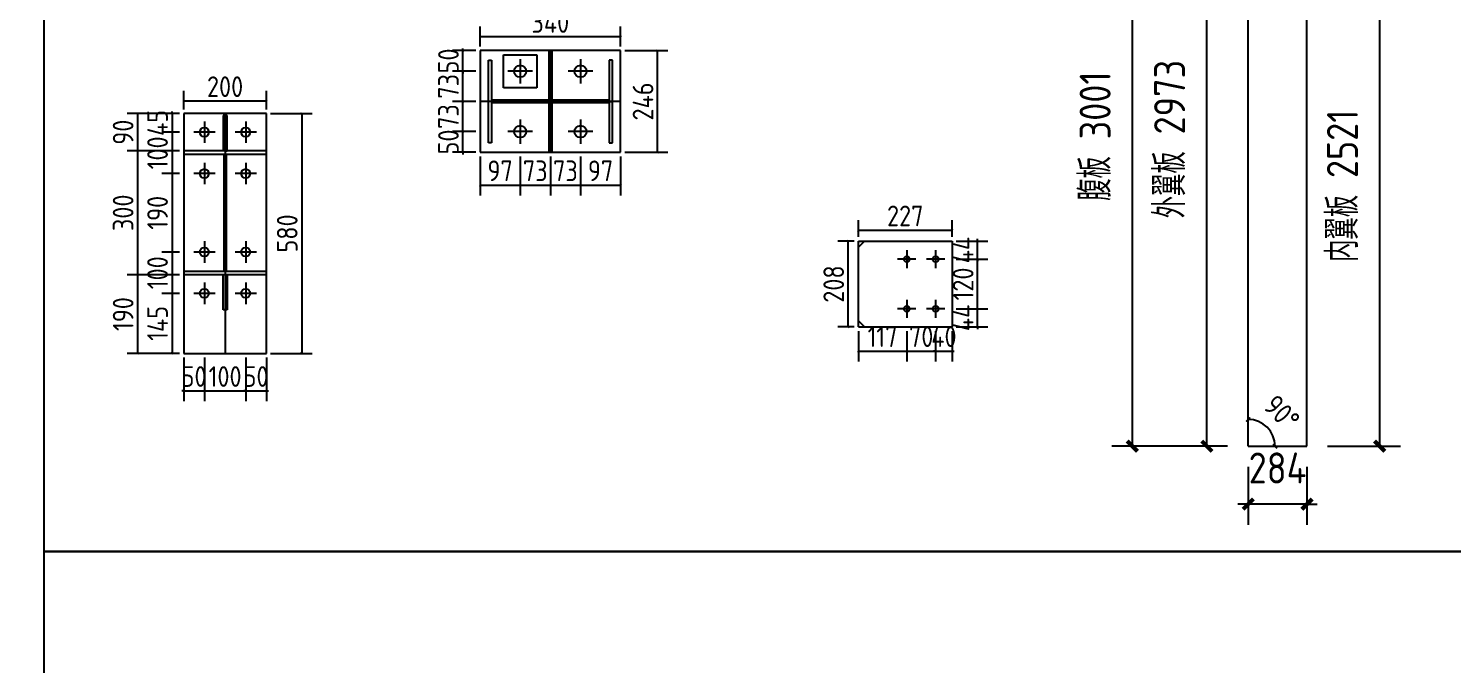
# Model space of a CAD drawing. Extents: x 533809 to 747315, y -17138 to 180511.
# Drawn here: x 640314 to 647204, y 129315 to 132392 of the extents above; entities that cross this region are included whole.
import ezdxf

# ---------------------------------------------------------------- set-up
doc = ezdxf.new("R2010")
doc.units = 0
doc.header["$LTSCALE"] = 1000
doc.header["$MEASUREMENT"] = 0
doc.layers.add('AXIS', color=3, linetype='Continuous')
doc.layers.add('DOTE', color=1, linetype='Continuous')
doc.styles.get("Standard").update_dxf_attribs({"font": 'gbenor.shx', "bigfont": 'gbcbig.shx'})
doc.dimstyles.get("Standard").update_dxf_attribs({"dimscale": 100, "dimtxt": 3.5, "dimasz": 1, "dimexe": 2.5, "dimexo": 3, "dimgap": 1.5, "dimtad": 1, "dimdec": 0, "dimzin": 0, "dimdsep": 46, "dimtxsty": 'Standard', "dimblk": 'ARCHTICK', "dimcen": 0.09, "dimadec": 0, "dimazin": 0, "dimtfac": 1, "dimtdec": 0, "dimtix": 1, "dimtmove": 2, "dimatfit": 3, "dimfxl": 1, "dimtolj": 1, "dimtzin": 0, "dimarcsym": 0})

# ---------------------------------------------------------------- blocks, each defined once
blk = doc.blocks.new('_ArchTick')
at = {"color": 0, "linetype": 'ByBlock', "const_width": 0.4}
blk.add_lwpolyline([(-0.5, -0.5), (0.5, 0.5)], dxfattribs=at)
blk = doc.blocks.new('*D619')
at = {"color": 3, "lineweight": -2}
for p, q in [((641045, 131980.4), (640958.2, 131980.4)), ((641008.2, 131980.4), (641008.2, 131990.4)), ((641008.2, 131980.4), (641008.2, 131890.4)), ((641045, 131890.4), (640958.2, 131890.4)), ((641008.2, 131890.4), (641008.2, 131880.4))]:
    blk.add_line(p, q, dxfattribs=at)
at = {"layer": 'Defpoints', "color": 0}
for p in [(641065, 131980.4), (641008.2, 131890.4), (641065, 131890.4)]:
    blk.add_point(p, dxfattribs=at)
at = {"color": 3, "lineweight": -2, "xscale": 10, "yscale": 10, "zscale": 10}
for p, rotation in [((641008.2, 131980.4), 270), ((641008.2, 131890.4), 90)]:
    blk.add_blockref('_ArchTick', p, dxfattribs=dict(at, rotation=rotation))
at = {"color": 0, "insert": (640938.2, 131935.4), "char_height": 100, "attachment_point": 5, "rotation": 90}
blk.add_mtext('\\A1;45', dxfattribs=at)
blk = doc.blocks.new('*D595')
at = {"color": 3, "lineweight": -2}
for p, q in [((641045, 131890.4), (640958.2, 131890.4)), ((641008.2, 131890.4), (641008.2, 131690.4)), ((641045, 131690.4), (640958.2, 131690.4))]:
    blk.add_line(p, q, dxfattribs=at)
at = {"layer": 'Defpoints', "color": 0}
for p in [(641065, 131890.4), (641008.2, 131690.4), (641065, 131690.4)]:
    blk.add_point(p, dxfattribs=at)
at = {"color": 3, "lineweight": -2, "xscale": 10, "yscale": 10, "zscale": 10}
for p, rotation in [((641008.2, 131890.4), 90), ((641008.2, 131690.4), 270)]:
    blk.add_blockref('_ArchTick', p, dxfattribs=dict(at, rotation=rotation))
at = {"color": 0, "insert": (640938.2, 131790.4), "char_height": 100, "attachment_point": 5, "rotation": 90}
blk.add_mtext('\\A1;100', dxfattribs=at)
blk = doc.blocks.new('*D596')
at = {"color": 3, "lineweight": -2}
for p, q in [((641045, 131690.4), (640958.2, 131690.4)), ((641008.2, 131690.4), (641008.2, 131310.4)), ((641045, 131310.4), (640958.2, 131310.4))]:
    blk.add_line(p, q, dxfattribs=at)
at = {"layer": 'Defpoints', "color": 0}
for p in [(641065, 131690.4), (641008.2, 131310.4), (641065, 131310.4)]:
    blk.add_point(p, dxfattribs=at)
at = {"color": 3, "lineweight": -2, "xscale": 10, "yscale": 10, "zscale": 10}
for p, rotation in [((641008.2, 131690.4), 90), ((641008.2, 131310.4), 270)]:
    blk.add_blockref('_ArchTick', p, dxfattribs=dict(at, rotation=rotation))
at = {"color": 0, "insert": (640938.2, 131500.4), "char_height": 100, "attachment_point": 5, "rotation": 90}
blk.add_mtext('\\A1;190', dxfattribs=at)
blk = doc.blocks.new('*D597')
at = {"color": 3, "lineweight": -2}
for p, q in [((641045, 131310.4), (640958.2, 131310.4)), ((641008.2, 131310.4), (641008.2, 131110.4)), ((641045, 131110.4), (640958.2, 131110.4))]:
    blk.add_line(p, q, dxfattribs=at)
at = {"layer": 'Defpoints', "color": 0}
for p in [(641065, 131310.4), (641008.2, 131110.4), (641065, 131110.4)]:
    blk.add_point(p, dxfattribs=at)
at = {"color": 3, "lineweight": -2, "xscale": 10, "yscale": 10, "zscale": 10}
for p, rotation in [((641008.2, 131310.4), 90), ((641008.2, 131110.4), 270)]:
    blk.add_blockref('_ArchTick', p, dxfattribs=dict(at, rotation=rotation))
at = {"color": 0, "insert": (640938.2, 131210.4), "char_height": 100, "attachment_point": 5, "rotation": 90}
blk.add_mtext('\\A1;100', dxfattribs=at)
blk = doc.blocks.new('*D620')
at = {"color": 3, "lineweight": -2}
for p, q in [((641045, 131110.4), (640958.2, 131110.4)), ((641008.2, 131110.4), (641008.2, 130820.4)), ((641045, 130820.4), (640958.2, 130820.4))]:
    blk.add_line(p, q, dxfattribs=at)
at = {"layer": 'Defpoints', "color": 0}
for p in [(641065, 131110.4), (641008.2, 130820.4), (641065, 130820.4)]:
    blk.add_point(p, dxfattribs=at)
at = {"color": 3, "lineweight": -2, "xscale": 10, "yscale": 10, "zscale": 10}
for p, rotation in [((641008.2, 131110.4), 90), ((641008.2, 130820.4), 270)]:
    blk.add_blockref('_ArchTick', p, dxfattribs=dict(at, rotation=rotation))
at = {"color": 0, "insert": (640938.2, 130965.4), "char_height": 100, "attachment_point": 5, "rotation": 90}
blk.add_mtext('\\A1;145', dxfattribs=at)
blk = doc.blocks.new('*D598')
at = {"color": 3, "lineweight": -2}
for p, q in [((641065, 130800.4), (641065, 130588.3)), ((641165, 130800.4), (641165, 130588.3)), ((641065, 130638.3), (641055, 130638.3)), ((641065, 130638.3), (641165, 130638.3)), ((641165, 130638.3), (641175, 130638.3))]:
    blk.add_line(p, q, dxfattribs=at)
at = {"layer": 'Defpoints', "color": 0}
for p in [(641065, 130820.4), (641165, 130820.4), (641165, 130638.3)]:
    blk.add_point(p, dxfattribs=at)
at = {"color": 3, "lineweight": -2, "xscale": 10, "yscale": 10, "zscale": 10}
blk.add_blockref('_ArchTick', (641065, 130638.3), dxfattribs=at)
at = {"color": 3, "lineweight": -2, "xscale": 10, "yscale": 10, "zscale": 10, "rotation": 180}
blk.add_blockref('_ArchTick', (641165, 130638.3), dxfattribs=at)
at = {"color": 0, "insert": (641115, 130708.3), "char_height": 100, "attachment_point": 5}
blk.add_mtext('\\A1;50', dxfattribs=at)
blk = doc.blocks.new('*D599')
at = {"color": 3, "lineweight": -2}
for p, q in [((641165, 130800.4), (641165, 130588.3)), ((641365, 130800.4), (641365, 130588.3)), ((641165, 130638.3), (641365, 130638.3))]:
    blk.add_line(p, q, dxfattribs=at)
at = {"layer": 'Defpoints', "color": 0}
for p in [(641165, 130820.4), (641365, 130820.4), (641365, 130638.3)]:
    blk.add_point(p, dxfattribs=at)
at = {"color": 3, "lineweight": -2, "xscale": 10, "yscale": 10, "zscale": 10, "rotation": 180}
blk.add_blockref('_ArchTick', (641165, 130638.3), dxfattribs=at)
at = {"color": 3, "lineweight": -2, "xscale": 10, "yscale": 10, "zscale": 10}
blk.add_blockref('_ArchTick', (641365, 130638.3), dxfattribs=at)
at = {"color": 0, "insert": (641265, 130708.3), "char_height": 100, "attachment_point": 5}
blk.add_mtext('\\A1;100', dxfattribs=at)
blk = doc.blocks.new('*D621')
at = {"color": 3, "lineweight": -2}
for p, q in [((641365, 130800.4), (641365, 130588.3)), ((641465, 130800.4), (641465, 130588.3)), ((641365, 130638.3), (641355, 130638.3)), ((641365, 130638.3), (641465, 130638.3)), ((641465, 130638.3), (641475, 130638.3))]:
    blk.add_line(p, q, dxfattribs=at)
at = {"layer": 'Defpoints', "color": 0}
for p in [(641365, 130820.4), (641465, 130820.4), (641465, 130638.3)]:
    blk.add_point(p, dxfattribs=at)
at = {"color": 3, "lineweight": -2, "xscale": 10, "yscale": 10, "zscale": 10}
blk.add_blockref('_ArchTick', (641365, 130638.3), dxfattribs=at)
at = {"color": 3, "lineweight": -2, "xscale": 10, "yscale": 10, "zscale": 10, "rotation": 180}
blk.add_blockref('_ArchTick', (641465, 130638.3), dxfattribs=at)
at = {"color": 0, "insert": (641415, 130708.3), "char_height": 100, "attachment_point": 5}
blk.add_mtext('\\A1;50', dxfattribs=at)
blk = doc.blocks.new('*D622')
at = {"color": 3, "lineweight": -2}
for p, q in [((641045, 131980.4), (640791.7, 131980.4)), ((640841.7, 131980.4), (640841.7, 131800.4)), ((641045, 131800.4), (640791.7, 131800.4))]:
    blk.add_line(p, q, dxfattribs=at)
at = {"layer": 'Defpoints', "color": 0}
for p in [(641065, 131980.4), (640841.7, 131800.4), (641065, 131800.4)]:
    blk.add_point(p, dxfattribs=at)
at = {"color": 3, "lineweight": -2, "xscale": 10, "yscale": 10, "zscale": 10}
for p, rotation in [((640841.7, 131980.4), 90), ((640841.7, 131800.4), 270)]:
    blk.add_blockref('_ArchTick', p, dxfattribs=dict(at, rotation=rotation))
at = {"color": 0, "insert": (640771.7, 131890.4), "char_height": 100, "attachment_point": 5, "rotation": 90}
blk.add_mtext('\\A1;90', dxfattribs=at)
blk = doc.blocks.new('*D623')
at = {"color": 3, "lineweight": -2}
for p, q in [((641045, 131800.4), (640791.7, 131800.4)), ((640841.7, 131800.4), (640841.7, 131200.4)), ((641045, 131200.4), (640791.7, 131200.4))]:
    blk.add_line(p, q, dxfattribs=at)
at = {"layer": 'Defpoints', "color": 0}
for p in [(641065, 131800.4), (640841.7, 131200.4), (641065, 131200.4)]:
    blk.add_point(p, dxfattribs=at)
at = {"color": 3, "lineweight": -2, "xscale": 10, "yscale": 10, "zscale": 10}
for p, rotation in [((640841.7, 131800.4), 90), ((640841.7, 131200.4), 270)]:
    blk.add_blockref('_ArchTick', p, dxfattribs=dict(at, rotation=rotation))
at = {"color": 0, "insert": (640771.7, 131500.4), "char_height": 100, "attachment_point": 5, "rotation": 90}
blk.add_mtext('\\A1;300', dxfattribs=at)
blk = doc.blocks.new('*D624')
at = {"color": 3, "lineweight": -2}
for p, q in [((641045, 131200.4), (640791.7, 131200.4)), ((640841.7, 131200.4), (640841.7, 130820.4)), ((641045, 130820.4), (640791.7, 130820.4))]:
    blk.add_line(p, q, dxfattribs=at)
at = {"layer": 'Defpoints', "color": 0}
for p in [(641065, 131200.4), (640841.7, 130820.4), (641065, 130820.4)]:
    blk.add_point(p, dxfattribs=at)
at = {"color": 3, "lineweight": -2, "xscale": 10, "yscale": 10, "zscale": 10}
for p, rotation in [((640841.7, 131200.4), 90), ((640841.7, 130820.4), 270)]:
    blk.add_blockref('_ArchTick', p, dxfattribs=dict(at, rotation=rotation))
at = {"color": 0, "insert": (640771.7, 131010.4), "char_height": 100, "attachment_point": 5, "rotation": 90}
blk.add_mtext('\\A1;190', dxfattribs=at)
blk = doc.blocks.new('*D625')
at = {"color": 3, "lineweight": -2}
for p, q in [((641485, 131980.4), (641685.7, 131980.4)), ((641635.7, 131980.4), (641635.7, 130820.4)), ((641485, 130820.4), (641685.7, 130820.4))]:
    blk.add_line(p, q, dxfattribs=at)
at = {"layer": 'Defpoints', "color": 0}
for p in [(641465, 131980.4), (641465, 130820.4), (641635.7, 130820.4)]:
    blk.add_point(p, dxfattribs=at)
at = {"color": 3, "lineweight": -2, "xscale": 10, "yscale": 10, "zscale": 10}
for p, rotation in [((641635.7, 131980.4), 90), ((641635.7, 130820.4), 270)]:
    blk.add_blockref('_ArchTick', p, dxfattribs=dict(at, rotation=rotation))
at = {"color": 0, "insert": (641565.7, 131400.4), "char_height": 100, "attachment_point": 5, "rotation": 90}
blk.add_mtext('\\A1;580', dxfattribs=at)
blk = doc.blocks.new('*D626')
at = {"color": 3, "lineweight": -2}
for p, q in [((641065, 132000.4), (641065, 132090.5)), ((641465, 132000.4), (641465, 132090.5)), ((641465, 132040.5), (641065, 132040.5))]:
    blk.add_line(p, q, dxfattribs=at)
at = {"layer": 'Defpoints', "color": 0}
for p in [(641065, 132040.5), (641065, 131980.4), (641465, 131980.4)]:
    blk.add_point(p, dxfattribs=at)
at = {"color": 3, "lineweight": -2, "xscale": 10, "yscale": 10, "zscale": 10, "rotation": 180}
blk.add_blockref('_ArchTick', (641065, 132040.5), dxfattribs=at)
at = {"color": 3, "lineweight": -2, "xscale": 10, "yscale": 10, "zscale": 10}
blk.add_blockref('_ArchTick', (641465, 132040.5), dxfattribs=at)
at = {"color": 0, "insert": (641265, 132110.5), "char_height": 100, "attachment_point": 5}
blk.add_mtext('\\A1;200', dxfattribs=at)
blk = doc.blocks.new('*D627')
at = {"color": 3, "lineweight": -2}
for p, q in [((642498.7, 131773), (642498.7, 131583.6)), ((642692.7, 131773), (642692.7, 131583.6)), ((642498.7, 131633.6), (642692.7, 131633.6))]:
    blk.add_line(p, q, dxfattribs=at)
at = {"layer": 'Defpoints', "color": 0}
for p in [(642498.7, 131793), (642692.7, 131793), (642692.7, 131633.6)]:
    blk.add_point(p, dxfattribs=at)
at = {"color": 3, "lineweight": -2, "xscale": 10, "yscale": 10, "zscale": 10, "rotation": 180}
blk.add_blockref('_ArchTick', (642498.7, 131633.6), dxfattribs=at)
at = {"color": 3, "lineweight": -2, "xscale": 10, "yscale": 10, "zscale": 10}
blk.add_blockref('_ArchTick', (642692.7, 131633.6), dxfattribs=at)
at = {"color": 0, "insert": (642595.7, 131703.6), "char_height": 100, "attachment_point": 5}
blk.add_mtext('\\A1;97', dxfattribs=at)
blk = doc.blocks.new('*D628')
at = {"color": 3, "lineweight": -2}
for p, q in [((642692.7, 131773), (642692.7, 131583.6)), ((642838.7, 131773), (642838.7, 131583.6)), ((642692.7, 131633.6), (642838.7, 131633.6))]:
    blk.add_line(p, q, dxfattribs=at)
at = {"layer": 'Defpoints', "color": 0}
for p in [(642692.7, 131793), (642838.7, 131793), (642838.7, 131633.6)]:
    blk.add_point(p, dxfattribs=at)
at = {"color": 3, "lineweight": -2, "xscale": 10, "yscale": 10, "zscale": 10, "rotation": 180}
blk.add_blockref('_ArchTick', (642692.7, 131633.6), dxfattribs=at)
at = {"color": 3, "lineweight": -2, "xscale": 10, "yscale": 10, "zscale": 10}
blk.add_blockref('_ArchTick', (642838.7, 131633.6), dxfattribs=at)
at = {"color": 0, "insert": (642765.7, 131703.6), "char_height": 100, "attachment_point": 5}
blk.add_mtext('\\A1;73', dxfattribs=at)
blk = doc.blocks.new('*D629')
at = {"color": 3, "lineweight": -2}
for p, q in [((642838.7, 131773), (642838.7, 131583.6)), ((642984.7, 131773), (642984.7, 131583.6)), ((642838.7, 131633.6), (642984.7, 131633.6))]:
    blk.add_line(p, q, dxfattribs=at)
at = {"layer": 'Defpoints', "color": 0}
for p in [(642838.7, 131793), (642984.7, 131793), (642984.7, 131633.6)]:
    blk.add_point(p, dxfattribs=at)
at = {"color": 3, "lineweight": -2, "xscale": 10, "yscale": 10, "zscale": 10, "rotation": 180}
blk.add_blockref('_ArchTick', (642838.7, 131633.6), dxfattribs=at)
at = {"color": 3, "lineweight": -2, "xscale": 10, "yscale": 10, "zscale": 10}
blk.add_blockref('_ArchTick', (642984.7, 131633.6), dxfattribs=at)
at = {"color": 0, "insert": (642911.7, 131703.6), "char_height": 100, "attachment_point": 5}
blk.add_mtext('\\A1;73', dxfattribs=at)
blk = doc.blocks.new('*D630')
at = {"color": 3, "lineweight": -2}
for p, q in [((642984.7, 131773), (642984.7, 131583.6)), ((643178.7, 131773), (643178.7, 131583.6)), ((642984.7, 131633.6), (643178.7, 131633.6))]:
    blk.add_line(p, q, dxfattribs=at)
at = {"layer": 'Defpoints', "color": 0}
for p in [(642984.7, 131793), (643178.7, 131793), (643178.7, 131633.6)]:
    blk.add_point(p, dxfattribs=at)
at = {"color": 3, "lineweight": -2, "xscale": 10, "yscale": 10, "zscale": 10, "rotation": 180}
blk.add_blockref('_ArchTick', (642984.7, 131633.6), dxfattribs=at)
at = {"color": 3, "lineweight": -2, "xscale": 10, "yscale": 10, "zscale": 10}
blk.add_blockref('_ArchTick', (643178.7, 131633.6), dxfattribs=at)
at = {"color": 0, "insert": (643081.7, 131703.6), "char_height": 100, "attachment_point": 5}
blk.add_mtext('\\A1;97', dxfattribs=at)
blk = doc.blocks.new('*D601')
at = {"color": 3, "lineweight": -2}
for p, q in [((642478.7, 131893), (642365.8, 131893)), ((642415.8, 131893), (642415.8, 131903)), ((642415.8, 131793), (642415.8, 131893)), ((642478.7, 131793), (642365.8, 131793)), ((642415.8, 131793), (642415.8, 131783))]:
    blk.add_line(p, q, dxfattribs=at)
at = {"layer": 'Defpoints', "color": 0}
for p in [(642415.8, 131893), (642498.7, 131893), (642498.7, 131793)]:
    blk.add_point(p, dxfattribs=at)
at = {"color": 3, "lineweight": -2, "xscale": 10, "yscale": 10, "zscale": 10}
for p, rotation in [((642415.8, 131893), 270), ((642415.8, 131793), 90)]:
    blk.add_blockref('_ArchTick', p, dxfattribs=dict(at, rotation=rotation))
at = {"color": 0, "insert": (642345.8, 131843), "char_height": 100, "attachment_point": 5, "rotation": 90}
blk.add_mtext('\\A1;50', dxfattribs=at)
blk = doc.blocks.new('*D631')
at = {"color": 3, "lineweight": -2}
for p, q in [((642478.7, 132039), (642365.8, 132039)), ((642415.8, 131893), (642415.8, 132039)), ((642478.7, 131893), (642365.8, 131893))]:
    blk.add_line(p, q, dxfattribs=at)
at = {"layer": 'Defpoints', "color": 0}
for p in [(642415.8, 132039), (642498.7, 132039), (642498.7, 131893)]:
    blk.add_point(p, dxfattribs=at)
at = {"color": 3, "lineweight": -2, "xscale": 10, "yscale": 10, "zscale": 10}
for p, rotation in [((642415.8, 132039), 90), ((642415.8, 131893), 270)]:
    blk.add_blockref('_ArchTick', p, dxfattribs=dict(at, rotation=rotation))
at = {"color": 0, "insert": (642345.8, 131966), "char_height": 100, "attachment_point": 5, "rotation": 90}
blk.add_mtext('\\A1;73', dxfattribs=at)
blk = doc.blocks.new('*D632')
at = {"color": 3, "lineweight": -2}
for p, q in [((642478.7, 132185), (642365.8, 132185)), ((642415.8, 132039), (642415.8, 132185)), ((642478.7, 132039), (642365.8, 132039))]:
    blk.add_line(p, q, dxfattribs=at)
at = {"layer": 'Defpoints', "color": 0}
for p in [(642415.8, 132185), (642498.7, 132185), (642498.7, 132039)]:
    blk.add_point(p, dxfattribs=at)
at = {"color": 3, "lineweight": -2, "xscale": 10, "yscale": 10, "zscale": 10}
for p, rotation in [((642415.8, 132185), 90), ((642415.8, 132039), 270)]:
    blk.add_blockref('_ArchTick', p, dxfattribs=dict(at, rotation=rotation))
at = {"color": 0, "insert": (642345.8, 132112), "char_height": 100, "attachment_point": 5, "rotation": 90}
blk.add_mtext('\\A1;73', dxfattribs=at)
blk = doc.blocks.new('*D633')
at = {"color": 3, "lineweight": -2}
for p, q in [((642415.8, 132285), (642415.8, 132295)), ((642478.7, 132285), (642365.8, 132285)), ((642415.8, 132185), (642415.8, 132285)), ((642478.7, 132185), (642365.8, 132185)), ((642415.8, 132185), (642415.8, 132175))]:
    blk.add_line(p, q, dxfattribs=at)
at = {"layer": 'Defpoints', "color": 0}
for p in [(642415.8, 132285), (642498.7, 132285), (642498.7, 132185)]:
    blk.add_point(p, dxfattribs=at)
at = {"color": 3, "lineweight": -2, "xscale": 10, "yscale": 10, "zscale": 10}
for p, rotation in [((642415.8, 132285), 270), ((642415.8, 132185), 90)]:
    blk.add_blockref('_ArchTick', p, dxfattribs=dict(at, rotation=rotation))
at = {"color": 0, "insert": (642345.8, 132235), "char_height": 100, "attachment_point": 5, "rotation": 90}
blk.add_mtext('\\A1;50', dxfattribs=at)
blk = doc.blocks.new('*D634')
at = {"color": 3, "lineweight": -2}
for p, q in [((642498.7, 132305), (642498.7, 132401.2)), ((643178.7, 132305), (643178.7, 132401.2)), ((643178.7, 132351.2), (642498.7, 132351.2))]:
    blk.add_line(p, q, dxfattribs=at)
at = {"layer": 'Defpoints', "color": 0}
for p in [(642498.7, 132351.2), (642498.7, 132285), (643178.7, 132285)]:
    blk.add_point(p, dxfattribs=at)
at = {"color": 3, "lineweight": -2, "xscale": 10, "yscale": 10, "zscale": 10, "rotation": 180}
blk.add_blockref('_ArchTick', (642498.7, 132351.2), dxfattribs=at)
at = {"color": 3, "lineweight": -2, "xscale": 10, "yscale": 10, "zscale": 10}
blk.add_blockref('_ArchTick', (643178.7, 132351.2), dxfattribs=at)
at = {"color": 0, "insert": (642838.7, 132421.2), "char_height": 100, "attachment_point": 5}
blk.add_mtext('\\A1;340', dxfattribs=at)
blk = doc.blocks.new('*D635')
at = {"color": 3, "lineweight": -2}
for p, q in [((643198.7, 132285), (643407.2, 132285)), ((643357.2, 131793), (643357.2, 132285)), ((643198.7, 131793), (643407.2, 131793))]:
    blk.add_line(p, q, dxfattribs=at)
at = {"layer": 'Defpoints', "color": 0}
for p in [(643178.7, 132285), (643357.2, 132285), (643178.7, 131793)]:
    blk.add_point(p, dxfattribs=at)
at = {"color": 3, "lineweight": -2, "xscale": 10, "yscale": 10, "zscale": 10}
for p, rotation in [((643357.2, 132285), 90), ((643357.2, 131793), 270)]:
    blk.add_blockref('_ArchTick', p, dxfattribs=dict(at, rotation=rotation))
at = {"color": 0, "insert": (643287.2, 132039), "char_height": 100, "attachment_point": 5, "rotation": 90}
blk.add_mtext('\\A1;246', dxfattribs=at)
blk = doc.blocks.new('*D645')
at = {"color": 3, "lineweight": -2}
for p, q in [((644329, 130927.9), (644329, 130781.1)), ((644563, 130927.9), (644563, 130781.1)), ((644329, 130831.1), (644563, 130831.1))]:
    blk.add_line(p, q, dxfattribs=at)
at = {"layer": 'Defpoints', "color": 0}
for p in [(644329, 130947.9), (644563, 130947.9), (644563, 130831.1)]:
    blk.add_point(p, dxfattribs=at)
at = {"color": 3, "lineweight": -2, "xscale": 10, "yscale": 10, "zscale": 10, "rotation": 180}
blk.add_blockref('_ArchTick', (644329, 130831.1), dxfattribs=at)
at = {"color": 3, "lineweight": -2, "xscale": 10, "yscale": 10, "zscale": 10}
blk.add_blockref('_ArchTick', (644563, 130831.1), dxfattribs=at)
at = {"color": 0, "insert": (644446, 130901.1), "char_height": 100, "attachment_point": 5}
blk.add_mtext('\\A1;117', dxfattribs=at)
blk = doc.blocks.new('*D607')
at = {"color": 3, "lineweight": -2}
for p, q in [((644563, 130927.9), (644563, 130781.1)), ((644703, 130927.9), (644703, 130781.1)), ((644563, 130831.1), (644703, 130831.1))]:
    blk.add_line(p, q, dxfattribs=at)
at = {"layer": 'Defpoints', "color": 0}
for p in [(644563, 130947.9), (644703, 130947.9), (644703, 130831.1)]:
    blk.add_point(p, dxfattribs=at)
at = {"color": 3, "lineweight": -2, "xscale": 10, "yscale": 10, "zscale": 10, "rotation": 180}
blk.add_blockref('_ArchTick', (644563, 130831.1), dxfattribs=at)
at = {"color": 3, "lineweight": -2, "xscale": 10, "yscale": 10, "zscale": 10}
blk.add_blockref('_ArchTick', (644703, 130831.1), dxfattribs=at)
at = {"color": 0, "insert": (644633, 130901.1), "char_height": 100, "attachment_point": 5}
blk.add_mtext('\\A1;70', dxfattribs=at)
blk = doc.blocks.new('*D646')
at = {"color": 3, "lineweight": -2}
for p, q in [((644703, 130927.9), (644703, 130781.1)), ((644783, 130927.9), (644783, 130781.1)), ((644703, 130831.1), (644693, 130831.1)), ((644703, 130831.1), (644783, 130831.1)), ((644783, 130831.1), (644793, 130831.1))]:
    blk.add_line(p, q, dxfattribs=at)
at = {"layer": 'Defpoints', "color": 0}
for p in [(644703, 130947.9), (644783, 130947.9), (644783, 130831.1)]:
    blk.add_point(p, dxfattribs=at)
at = {"color": 3, "lineweight": -2, "xscale": 10, "yscale": 10, "zscale": 10}
blk.add_blockref('_ArchTick', (644703, 130831.1), dxfattribs=at)
at = {"color": 3, "lineweight": -2, "xscale": 10, "yscale": 10, "zscale": 10, "rotation": 180}
blk.add_blockref('_ArchTick', (644783, 130831.1), dxfattribs=at)
at = {"color": 0, "insert": (644743, 130901.1), "char_height": 100, "attachment_point": 5}
blk.add_mtext('\\A1;40', dxfattribs=at)
blk = doc.blocks.new('*D608')
at = {"color": 3, "lineweight": -2}
for p, q in [((644803, 131035.9), (644956.1, 131035.9)), ((644906.1, 131035.9), (644906.1, 131045.9)), ((644906.1, 130947.9), (644906.1, 131035.9)), ((644803, 130947.9), (644956.1, 130947.9)), ((644906.1, 130947.9), (644906.1, 130937.9))]:
    blk.add_line(p, q, dxfattribs=at)
at = {"layer": 'Defpoints', "color": 0}
for p in [(644783, 131035.9), (644906.1, 131035.9), (644783, 130947.9)]:
    blk.add_point(p, dxfattribs=at)
at = {"color": 3, "lineweight": -2, "xscale": 10, "yscale": 10, "zscale": 10}
for p, rotation in [((644906.1, 131035.9), 270), ((644906.1, 130947.9), 90)]:
    blk.add_blockref('_ArchTick', p, dxfattribs=dict(at, rotation=rotation))
at = {"color": 0, "insert": (644836.1, 130991.9), "char_height": 100, "attachment_point": 5, "rotation": 90}
blk.add_mtext('\\A1;44', dxfattribs=at)
blk = doc.blocks.new('*D609')
at = {"color": 3, "lineweight": -2}
for p, q in [((644803, 131275.9), (644956.1, 131275.9)), ((644906.1, 131035.9), (644906.1, 131275.9)), ((644803, 131035.9), (644956.1, 131035.9))]:
    blk.add_line(p, q, dxfattribs=at)
at = {"layer": 'Defpoints', "color": 0}
for p in [(644783, 131275.9), (644906.1, 131275.9), (644783, 131035.9)]:
    blk.add_point(p, dxfattribs=at)
at = {"color": 3, "lineweight": -2, "xscale": 10, "yscale": 10, "zscale": 10}
for p, rotation in [((644906.1, 131275.9), 90), ((644906.1, 131035.9), 270)]:
    blk.add_blockref('_ArchTick', p, dxfattribs=dict(at, rotation=rotation))
at = {"color": 0, "insert": (644836.1, 131155.9), "char_height": 100, "attachment_point": 5, "rotation": 90}
blk.add_mtext('\\A1;120', dxfattribs=at)
blk = doc.blocks.new('*D647')
at = {"color": 3, "lineweight": -2}
for p, q in [((644803, 131363.9), (644956.1, 131363.9)), ((644906.1, 131363.9), (644906.1, 131373.9)), ((644906.1, 131275.9), (644906.1, 131363.9)), ((644803, 131275.9), (644956.1, 131275.9)), ((644906.1, 131275.9), (644906.1, 131265.9))]:
    blk.add_line(p, q, dxfattribs=at)
at = {"layer": 'Defpoints', "color": 0}
for p in [(644783, 131363.9), (644906.1, 131363.9), (644783, 131275.9)]:
    blk.add_point(p, dxfattribs=at)
at = {"color": 3, "lineweight": -2, "xscale": 10, "yscale": 10, "zscale": 10}
for p, rotation in [((644906.1, 131363.9), 270), ((644906.1, 131275.9), 90)]:
    blk.add_blockref('_ArchTick', p, dxfattribs=dict(at, rotation=rotation))
at = {"color": 0, "insert": (644836.1, 131319.9), "char_height": 100, "attachment_point": 5, "rotation": 90}
blk.add_mtext('\\A1;44', dxfattribs=at)
blk = doc.blocks.new('*D648')
at = {"color": 3, "lineweight": -2}
for p, q in [((644329, 131383.9), (644329, 131465.3)), ((644783, 131383.9), (644783, 131465.3)), ((644783, 131415.3), (644329, 131415.3))]:
    blk.add_line(p, q, dxfattribs=at)
at = {"layer": 'Defpoints', "color": 0}
for p in [(644329, 131415.3), (644329, 131363.9), (644783, 131363.9)]:
    blk.add_point(p, dxfattribs=at)
at = {"color": 3, "lineweight": -2, "xscale": 10, "yscale": 10, "zscale": 10, "rotation": 180}
blk.add_blockref('_ArchTick', (644329, 131415.3), dxfattribs=at)
at = {"color": 3, "lineweight": -2, "xscale": 10, "yscale": 10, "zscale": 10}
blk.add_blockref('_ArchTick', (644783, 131415.3), dxfattribs=at)
at = {"color": 0, "insert": (644556, 131485.3), "char_height": 100, "attachment_point": 5}
blk.add_mtext('\\A1;227', dxfattribs=at)
blk = doc.blocks.new('*D649')
at = {"color": 3, "lineweight": -2}
for p, q in [((644309, 131363.9), (644229.9, 131363.9)), ((644279.9, 130947.9), (644279.9, 131363.9)), ((644309, 130947.9), (644229.9, 130947.9))]:
    blk.add_line(p, q, dxfattribs=at)
at = {"layer": 'Defpoints', "color": 0}
for p in [(644279.9, 131363.9), (644329, 131363.9), (644329, 130947.9)]:
    blk.add_point(p, dxfattribs=at)
at = {"color": 3, "lineweight": -2, "xscale": 10, "yscale": 10, "zscale": 10}
for p, rotation in [((644279.9, 131363.9), 90), ((644279.9, 130947.9), 270)]:
    blk.add_blockref('_ArchTick', p, dxfattribs=dict(at, rotation=rotation))
at = {"color": 0, "insert": (644209.9, 131155.9), "char_height": 100, "attachment_point": 5, "rotation": 90}
blk.add_mtext('\\A1;208', dxfattribs=at)
blk = doc.blocks.new('*D763')
at = {"layer": 'AXIS', "color": 3, "lineweight": -2}
for p, q in [((646215.4, 130270.9), (646215.4, 129990.7)), ((646499.4, 130270.9), (646499.4, 129990.7)), ((646215.4, 130090.7), (646165.4, 130090.7)), ((646499.4, 130090.7), (646215.4, 130090.7)), ((646499.4, 130090.7), (646549.4, 130090.7))]:
    blk.add_line(p, q, dxfattribs=at)
at = {"layer": 'Defpoints', "color": 0}
for p in [(646215.4, 130370.9), (646499.4, 130370.9), (646215.4, 130090.7)]:
    blk.add_point(p, dxfattribs=at)
at = {"layer": 'AXIS', "color": 3, "lineweight": -2, "xscale": 50, "yscale": 50, "zscale": 50}
for p, rotation in [((646215.4, 130090.7), 359.9999999999941), ((646499.4, 130090.7), 179.9999999999941)]:
    blk.add_blockref('_ArchTick', p, dxfattribs=dict(at, rotation=rotation))
at = {"layer": 'AXIS', "color": 0, "insert": (646357.4, 130265.7), "char_height": 150, "attachment_point": 5}
blk.add_mtext('\\A1;284', dxfattribs=at)
blk = doc.blocks.new('*D764')
at = {"layer": 'AXIS', "color": 3, "lineweight": -2}
for p, q in [((646115.4, 133343.6), (645915.4, 133343.6)), ((646015.4, 130370.9), (646015.4, 133343.6)), ((646115.4, 130370.9), (645915.4, 130370.9))]:
    blk.add_line(p, q, dxfattribs=at)
at = {"layer": 'Defpoints', "color": 0}
for p in [(646015.4, 133343.6), (646215.4, 133343.6), (646215.4, 130370.9)]:
    blk.add_point(p, dxfattribs=at)
at = {"layer": 'AXIS', "color": 3, "lineweight": -2, "xscale": 50, "yscale": 50, "zscale": 50}
for p, rotation in [((646015.4, 133343.6), 90), ((646015.4, 130370.9), 270)]:
    blk.add_blockref('_ArchTick', p, dxfattribs=dict(at, rotation=rotation))
at = {"layer": 'AXIS', "color": 0, "insert": (645835.4, 131857.2), "char_height": 150, "attachment_point": 5, "rotation": 90}
blk.add_mtext('\\A1;外翼板 2973', dxfattribs=at)
blk = doc.blocks.new('*D761')
at = {"layer": 'AXIS', "color": 3, "lineweight": -2}
for p, q in [((646115.4, 133372), (645554.8, 133372)), ((645654.8, 130370.9), (645654.8, 133372)), ((646115.4, 130370.9), (645554.8, 130370.9))]:
    blk.add_line(p, q, dxfattribs=at)
at = {"layer": 'Defpoints', "color": 0}
for p in [(645654.8, 133372), (646215.4, 133372), (646215.4, 130370.9)]:
    blk.add_point(p, dxfattribs=at)
at = {"layer": 'AXIS', "color": 3, "lineweight": -2, "xscale": 50, "yscale": 50, "zscale": 50}
for p, rotation in [((645654.8, 133372), 90), ((645654.8, 130370.9), 270)]:
    blk.add_blockref('_ArchTick', p, dxfattribs=dict(at, rotation=rotation))
at = {"layer": 'AXIS', "color": 0, "insert": (645474.8, 131871.4), "char_height": 150, "attachment_point": 5, "rotation": 90}
blk.add_mtext('\\A1;腹板 3001', dxfattribs=at)
blk = doc.blocks.new('*D766')
at = {"layer": 'AXIS', "color": 3, "lineweight": -2}
for p, q in [((646599.4, 132891.9), (646951.5, 132891.9)), ((646851.5, 130370.9), (646851.5, 132891.9)), ((646599.4, 130370.9), (646951.5, 130370.9))]:
    blk.add_line(p, q, dxfattribs=at)
at = {"layer": 'Defpoints', "color": 0}
for p in [(646499.4, 132891.9), (646851.5, 132891.9), (646499.4, 130370.9)]:
    blk.add_point(p, dxfattribs=at)
at = {"layer": 'AXIS', "color": 3, "lineweight": -2, "xscale": 50, "yscale": 50, "zscale": 50}
for p, rotation in [((646851.5, 132891.9), 90), ((646851.5, 130370.9), 270)]:
    blk.add_blockref('_ArchTick', p, dxfattribs=dict(at, rotation=rotation))
at = {"layer": 'AXIS', "color": 0, "insert": (646671.5, 131631.4), "char_height": 150, "attachment_point": 5, "rotation": 90}
blk.add_mtext('\\A1;内翼板 2521', dxfattribs=at)
blk = doc.blocks.new('*D768')
at = {"color": 0, "lineweight": -2}
blk.add_arc((646215.4, 130370.9), 129.7, 360, 90, dxfattribs=at)
at = {"layer": 'Defpoints', "color": 0}
for p in [(646215.4, 133343.6), (646327.7, 130435.7), (646215.4, 130370.9), (646215.4, 130370.9), (646499.4, 130370.9)]:
    blk.add_point(p, dxfattribs=at)
at = {"color": 0, "lineweight": -2, "xscale": 20, "yscale": 20, "zscale": 20}
for p, rotation in [((646215.4, 130500.5), 180.0000000000002), ((646345, 130370.9), 269.9999999999804)]:
    blk.add_blockref('_ArchTick', p, dxfattribs=dict(at, rotation=rotation))
at = {"color": 0, "insert": (646377.8, 130533.3), "char_height": 100, "attachment_point": 5, "rotation": 315}
blk.add_mtext('\\A1;90°', dxfattribs=at)

msp = doc.modelspace()

# ---------------------------------------------------------------- linework, layer by layer
for p, q in [((642498.7, 132285), (642498.7, 131793)), ((643178.7, 132285), (642498.7, 132285)), ((642692.7, 132244), (642692.7, 132126)), ((642984.7, 132244), (642984.7, 132126)), ((643178.7, 131793), (643178.7, 132285)), ((642751.7, 132185), (642633.7, 132185)), ((643043.7, 132185), (642925.7, 132185)), ((642838.7, 132039), (642538.7, 132039)), ((642838.7, 132039), (643138.7, 132039)), ((641065, 131980.4), (641065, 130820.4)), ((641465, 131980.4), (641065, 131980.4)), ((641465, 130820.4), (641465, 131980.4)), ((642692.7, 131952), (642692.7, 131834)), ((642984.7, 131952), (642984.7, 131834)), ((641217, 131890.4), (641113, 131890.4)), ((641165, 131942.4), (641165, 131838.4)), ((641417, 131890.4), (641313, 131890.4)), ((641365, 131942.4), (641365, 131838.4)), ((642751.7, 131893), (642633.7, 131893)), ((643043.7, 131893), (642925.7, 131893)), ((641065, 131800.4), (641065, 131784.4)), ((641165, 131742.4), (641165, 131638.4)), ((641365, 131742.4), (641365, 131638.4)), ((642498.7, 131793), (643178.7, 131793)), ((641217, 131690.4), (641113, 131690.4)), ((641417, 131690.4), (641313, 131690.4)), ((641165, 131362.4), (641165, 131258.4)), ((641365, 131362.4), (641365, 131258.4)), ((644329, 130947.9), (644329, 131363.9)), ((644329, 131363.9), (644783, 131363.9)), ((644359, 131363.9), (644329, 131333.9)), ((644783, 131363.9), (644783, 130947.9)), ((641217, 131310.4), (641113, 131310.4)), ((641417, 131310.4), (641313, 131310.4)), ((644607, 131275.9), (644519, 131275.9)), ((644563, 131319.9), (644563, 131231.9)), ((644747, 131275.9), (644659, 131275.9)), ((644703, 131319.9), (644703, 131231.9)), ((641165, 131162.4), (641165, 131058.4)), ((641365, 131162.4), (641365, 131058.4)), ((641217, 131110.4), (641113, 131110.4)), ((641417, 131110.4), (641313, 131110.4)), ((644563, 131079.9), (644563, 130991.9)), ((644703, 131079.9), (644703, 130991.9)), ((644607, 131035.9), (644519, 131035.9)), ((644747, 131035.9), (644659, 131035.9)), ((644329, 130977.9), (644359, 130947.9)), ((644329, 130947.9), (644783, 130947.9)), ((641065, 130820.4), (641465, 130820.4)), ((646215.4, 130370.9), (646499.4, 130370.9))]:
    msp.add_line(p, q)
at = {"color": 4}
for p, q in [((642538.7, 132039), (642538.7, 132239)), ((642538.7, 132239), (642554.7, 132239)), ((642554.7, 132239), (642554.7, 131839)), ((643138.7, 132239), (643122.7, 132239)), ((643122.7, 132239), (643122.7, 131839)), ((643138.7, 132039), (643138.7, 132239)), ((642538.7, 131839), (642538.7, 132039)), ((643122.7, 132045), (642554.7, 132045)), ((643122.7, 132033), (642554.7, 132033)), ((643138.7, 131839), (643138.7, 132039)), ((642554.7, 131839), (642538.7, 131839)), ((643122.7, 131839), (643138.7, 131839)), ((641465, 131800.4), (641065, 131800.4)), ((641065, 131784.4), (641465, 131784.4)), ((641259, 131784.4), (641259, 131216.4)), ((641271, 131784.4), (641271, 131216.4)), ((641465, 131216.4), (641065, 131216.4)), ((641465, 131200.4), (641065, 131200.4))]:
    msp.add_line(p, q, dxfattribs=at)
at = {"color": 2}
for p, q in [((642612.7, 132185), (642612.7, 132265)), ((642612.7, 132265), (642772.7, 132265)), ((642772.7, 132265), (642772.7, 132105)), ((642830.7, 132285), (642830.7, 132045)), ((642846.7, 132285), (642846.7, 132045)), ((642612.7, 132105), (642612.7, 132185)), ((642772.7, 132105), (642612.7, 132105)), ((642830.7, 132033), (642830.7, 131793)), ((642846.7, 132033), (642846.7, 131793)), ((641275, 131970.4), (641255, 131970.4)), ((641255, 131970.4), (641255, 131800.4)), ((641275, 131800.4), (641275, 131970.4)), ((641265, 131800.4), (641275, 131800.4)), ((641255, 131030.4), (641255, 131200.4)), ((641275, 131200.4), (641275, 131030.4)), ((641275, 131030.4), (641255, 131030.4))]:
    msp.add_line(p, q, dxfattribs=at)
at = {"color": 1}
for p, q in [((642838.7, 132285), (642838.7, 131793)), ((643178.7, 132039), (642498.7, 132039)), ((641265, 131980.4), (641265, 130820.4))]:
    msp.add_line(p, q, dxfattribs=at)
for points in [[(595839.1, 108862.3), (640389.1, 108862.3), (640389.1, 140362.3), (595839.1, 140362.3)], [(640389.1, 138262.3), (652269.1, 138262.3), (652269.1, 129862.3), (640389.1, 129862.3)], [(640389.1, 129862.3), (652269.1, 129862.3), (652269.1, 121462.3), (640389.1, 121462.3)]]:
    msp.add_lwpolyline(points, close=True)
for centre, radius in [((642692.7, 132185), 29), ((642984.7, 132185), 29), ((641165, 131890.4), 22), ((641365, 131890.4), 22), ((642692.7, 131893), 29), ((642984.7, 131893), 29), ((641165, 131690.4), 22), ((641365, 131690.4), 22), ((641165, 131310.4), 22), ((641365, 131310.4), 22), ((644563, 131275.9), 14), ((644703, 131275.9), 14), ((641165, 131110.4), 22), ((641365, 131110.4), 22), ((644563, 131035.9), 14), ((644703, 131035.9), 14)]:
    msp.add_circle(centre, radius)
at = {"layer": 'DOTE', "color": 0}
for p, q in [((646215.4, 130370.9), (646215.4, 133343.6)), ((646499.4, 130370.9), (646499.4, 132891.9))]:
    msp.add_line(p, q, dxfattribs=at)

# ---------------------------------------------------------------- dimensions: what is measured, and where the dimension line sits
at = {"color": 1}
dim = msp.add_angular_dim_2l(base=(646327.7, 130435.7), line1=((646215.4, 130370.9), (646499.4, 130370.9)), line2=((646215.4, 130370.9), (646215.4, 133343.6)), dimstyle='Standard', override={"dimtxt": 1, "dimasz": 0.2, "dimgap": 0.5}, dxfattribs=at)
dim.commit()
dim.dimension.update_dxf_attribs({"geometry": '*D768', "text_midpoint": (646377.8, 130533.3)})
for p1, p2, distance, picture, middle in [((643178.7, 132285), (642498.7, 132285), -66.2, '*D634', (642838.7, 132421.2)), ((643178.7, 131793), (643178.7, 132285), -178.5, '*D635', (643287.2, 132039)), ((641465, 131980.4), (641065, 131980.4), -60.1, '*D626', (641265, 132110.5)), ((641465, 131980.4), (641465, 130820.4), 170.8, '*D625', (641565.7, 131400.4)), ((644783, 131363.9), (644329, 131363.9), -51.5, '*D648', (644556, 131485.3)), ((644329, 130947.9), (644329, 131363.9), 49.1, '*D649', (644209.9, 131155.9))]:
    dim = msp.add_aligned_dim(p1=p1, p2=p2, distance=distance, dimstyle='Standard', override={"dimtxt": 1, "dimasz": 0.1, "dimexe": 0.5, "dimexo": 0.2, "dimgap": 0.2, "dimlfac": 0.5, "dimclrd": 3, "dimclre": 3})
    dim.commit()
    dim.dimension.update_dxf_attribs({"geometry": picture, "text_midpoint": middle})
for base, p1, p2, picture, middle in [((642415.8, 132285), (642498.7, 132185), (642498.7, 132285), '*D633', (642345.8, 132235)), ((642415.8, 132185), (642498.7, 132039), (642498.7, 132185), '*D632', (642345.8, 132112)), ((642415.8, 132039), (642498.7, 131893), (642498.7, 132039), '*D631', (642345.8, 131966)), ((640841.7, 131800.4), (641065, 131980.4), (641065, 131800.4), '*D622', (640771.7, 131890.4)), ((641008.2, 131890.4), (641065, 131980.4), (641065, 131890.4), '*D619', (640938.2, 131935.4)), ((641008.2, 131690.4), (641065, 131890.4), (641065, 131690.4), '*D595', (640938.2, 131790.4)), ((642415.8, 131893), (642498.7, 131793), (642498.7, 131893), '*D601', (642345.8, 131843)), ((640841.7, 131200.4), (641065, 131800.4), (641065, 131200.4), '*D623', (640771.7, 131500.4)), ((641008.2, 131310.4), (641065, 131690.4), (641065, 131310.4), '*D596', (640938.2, 131500.4)), ((644906.1, 131363.9), (644783, 131275.9), (644783, 131363.9), '*D647', (644836.1, 131319.9)), ((641008.2, 131110.4), (641065, 131310.4), (641065, 131110.4), '*D597', (640938.2, 131210.4)), ((644906.1, 131275.9), (644783, 131035.9), (644783, 131275.9), '*D609', (644836.1, 131155.9)), ((640841.7, 130820.4), (641065, 131200.4), (641065, 130820.4), '*D624', (640771.7, 131010.4)), ((641008.2, 130820.4), (641065, 131110.4), (641065, 130820.4), '*D620', (640938.2, 130965.4)), ((644906.1, 131035.9), (644783, 130947.9), (644783, 131035.9), '*D608', (644836.1, 130991.9))]:
    dim = msp.add_linear_dim(base=base, p1=p1, p2=p2, angle=90, dimstyle='Standard', override={"dimtxt": 1, "dimasz": 0.1, "dimexe": 0.5, "dimexo": 0.2, "dimgap": 0.2, "dimlfac": 0.5, "dimclrd": 3, "dimclre": 3})
    dim.commit()
    dim.dimension.update_dxf_attribs({"geometry": picture, "text_midpoint": middle})
for base, p1, p2, picture, middle in [((642692.7, 131633.6), (642498.7, 131793), (642692.7, 131793), '*D627', (642595.7, 131703.6)), ((642838.7, 131633.6), (642692.7, 131793), (642838.7, 131793), '*D628', (642765.7, 131703.6)), ((642984.7, 131633.6), (642838.7, 131793), (642984.7, 131793), '*D629', (642911.7, 131703.6)), ((643178.7, 131633.6), (642984.7, 131793), (643178.7, 131793), '*D630', (643081.7, 131703.6)), ((644563, 130831.1), (644329, 130947.9), (644563, 130947.9), '*D645', (644446, 130901.1)), ((644703, 130831.1), (644563, 130947.9), (644703, 130947.9), '*D607', (644633, 130901.1)), ((644783, 130831.1), (644703, 130947.9), (644783, 130947.9), '*D646', (644743, 130901.1)), ((641165, 130638.3), (641065, 130820.4), (641165, 130820.4), '*D598', (641115, 130708.3)), ((641365, 130638.3), (641165, 130820.4), (641365, 130820.4), '*D599', (641265, 130708.3)), ((641465, 130638.3), (641365, 130820.4), (641465, 130820.4), '*D621', (641415, 130708.3))]:
    dim = msp.add_linear_dim(base=base, p1=p1, p2=p2, dimstyle='Standard', override={"dimtxt": 1, "dimasz": 0.1, "dimexe": 0.5, "dimexo": 0.2, "dimgap": 0.2, "dimlfac": 0.5, "dimclrd": 3, "dimclre": 3})
    dim.commit()
    dim.dimension.update_dxf_attribs({"geometry": picture, "text_midpoint": middle})
at = {"layer": 'AXIS', "color": 0}
for base, p2, text, picture, middle in [((645654.8, 133372), (646215.4, 133372), '腹板 3001', '*D761', (645474.8, 131871.4)), ((646015.4, 133343.6), (646215.4, 133343.6), '外翼板 2973', '*D764', (645835.4, 131857.2))]:
    dim = msp.add_linear_dim(base=base, p1=(646215.4, 130370.9), p2=p2, angle=90, text=text, dimstyle='Standard', override={"dimtxt": 1.5, "dimasz": 0.5, "dimexe": 1, "dimexo": 1, "dimgap": 1, "dimclrd": 3, "dimclre": 3}, dxfattribs=at)
    dim.commit()
    dim.dimension.update_dxf_attribs({"geometry": picture, "text_midpoint": middle})
dim = msp.add_aligned_dim(p1=(646499.4, 130370.9), p2=(646499.4, 132891.9), distance=-352.1, text='内翼板 2521', dimstyle='Standard', override={"dimtxt": 1.5, "dimasz": 0.5, "dimexe": 1, "dimexo": 1, "dimgap": 1, "dimclrd": 3, "dimclre": 3}, dxfattribs=at)
dim.commit()
dim.dimension.update_dxf_attribs({"geometry": '*D766', "text_midpoint": (646671.5, 131631.4)})
dim = msp.add_aligned_dim(p1=(646499.4, 130370.9), p2=(646215.4, 130370.9), distance=280.2, dimstyle='Standard', override={"dimtxt": 1.5, "dimasz": 0.5, "dimexe": 1, "dimexo": 1, "dimgap": 1, "dimclrd": 3, "dimclre": 3}, dxfattribs=at)
dim.commit()
dim.dimension.update_dxf_attribs({"geometry": '*D763', "text_midpoint": (646357.4, 130265.7)})

doc.saveas('drawing.dxf')
